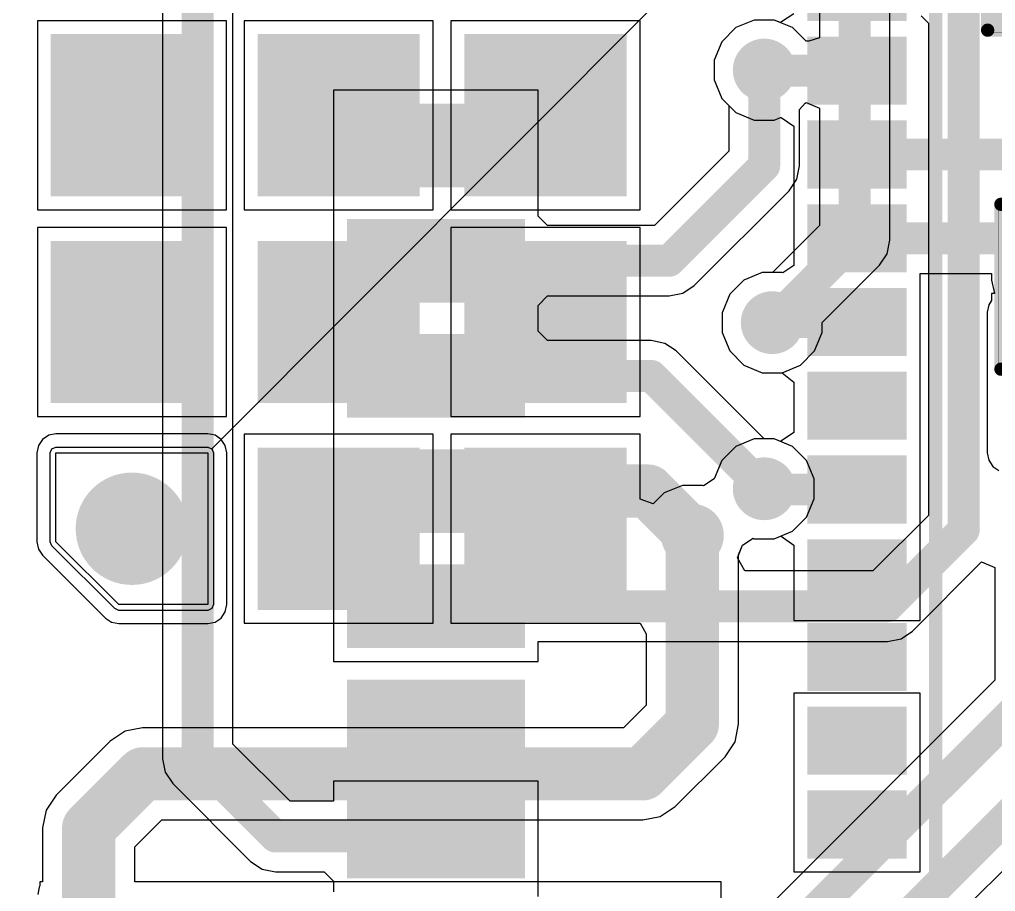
# Model space of a CAD drawing. Header units: millimetres. Extents: x 0 to 212, y 0 to 213.
# Drawn here: x 0.4469 to 0.8139, y 1.2818 to 1.6097 of the extents above; entities that cross this region are included whole.
import ezdxf

# ---------------------------------------------------------------- set-up
doc = ezdxf.new("R2010")
doc.units = ezdxf.units.MM
doc.header["$MEASUREMENT"] = 0
for name, color, linetype in [('BottomLayer', 5, 'Continuous'), ('BottomPaste', 16, 'Continuous'), ('BottomSolder', 6, 'Continuous'), ('TopLayer', 1, 'Continuous'), ('TopOverlay', 2, 'Continuous'), ('TopPaste', 8, 'Continuous'), ('TopSolder', 216, 'Continuous'), ('ViaHoleLayer', 16, 'Continuous')]:
    doc.layers.add(name, color=color, linetype=linetype)

# ---------------------------------------------------------------- blocks, each defined once
blk = doc.blocks.new('ESP32_C3_MINI_1U_H4__9')
at = {"layer": 'TopLayer'}
for points in [[(-0.02854, 0.10629), (0.02854, 0.10629), (0.02854, 0.04921), (-0.02854, 0.04921)], [(0.04921, 0.10629), (0.10629, 0.10629), (0.10629, 0.04921), (0.04921, 0.04921)], [(-0.1063, 0.02854), (-0.04922, 0.02854), (-0.04922, -0.02854), (-0.1063, -0.02854)], [(-0.02854, 0.02854), (0.02854, 0.02854), (0.02854, -0.02854), (-0.02854, -0.02854)], [(0.04921, 0.02854), (0.10629, 0.02854), (0.10629, -0.02854), (0.04921, -0.02854)], [(-0.1063, -0.04922), (-0.04922, -0.04922), (-0.04922, -0.1063), (-0.1063, -0.1063)], [(-0.02854, -0.04922), (0.02854, -0.04922), (0.02854, -0.1063), (-0.02854, -0.1063)], [(0.04921, -0.04922), (0.10629, -0.04922), (0.10629, -0.1063), (0.04921, -0.1063)], [(-0.19981, -0.21161), (-0.19981, -0.17815), (-0.17815, -0.17815), (-0.17815, -0.21161)], [(-0.16831, -0.21161), (-0.16831, -0.17815), (-0.14665, -0.17815), (-0.14665, -0.21161)], [(-0.13682, -0.21161), (-0.13682, -0.17815), (-0.11516, -0.17815), (-0.11516, -0.21161)], [(-0.10532, -0.21161), (-0.10532, -0.17815), (-0.08366, -0.17815), (-0.08366, -0.21161)], [(-0.07382, -0.21161), (-0.07382, -0.17815), (-0.05216, -0.17815), (-0.05216, -0.21161)], [(-0.04232, -0.21161), (-0.04232, -0.17815), (-0.02066, -0.17815), (-0.02066, -0.21161)], [(-0.01083, -0.21161), (-0.01083, -0.17815), (0.01083, -0.17815), (0.01083, -0.21161)], [(0.02067, -0.21161), (0.02067, -0.17815), (0.04233, -0.17815), (0.04233, -0.21161)], [(0.05216, -0.21161), (0.05216, -0.17815), (0.07382, -0.17815), (0.07382, -0.21161)], [(0.08366, -0.21161), (0.08366, -0.17815), (0.10532, -0.17815), (0.10532, -0.21161)]]:
    blk.add_hatch(color=1, dxfattribs=at).paths.add_polyline_path(points)
h = blk.add_hatch(color=1, dxfattribs=at)
edge = h.paths.add_edge_path()
edge.add_arc((-0.07776, 0.07776), 0.01713, 0, 360)
at = {"layer": 'TopPaste'}
for points in [[(-0.02854, 0.10629), (0.02854, 0.10629), (0.02854, 0.04921), (-0.02854, 0.04921)], [(0.04921, 0.10629), (0.10629, 0.10629), (0.10629, 0.04921), (0.04921, 0.04921)], [(-0.1063, 0.02854), (-0.04922, 0.02854), (-0.04922, -0.02854), (-0.1063, -0.02854)], [(-0.02854, 0.02854), (0.02854, 0.02854), (0.02854, -0.02854), (-0.02854, -0.02854)], [(0.04921, 0.02854), (0.10629, 0.02854), (0.10629, -0.02854), (0.04921, -0.02854)], [(-0.1063, -0.04922), (-0.04922, -0.04922), (-0.04922, -0.1063), (-0.1063, -0.1063)], [(-0.02854, -0.04922), (0.02854, -0.04922), (0.02854, -0.1063), (-0.02854, -0.1063)], [(0.04921, -0.04922), (0.10629, -0.04922), (0.10629, -0.1063), (0.04921, -0.1063)], [(-0.19981, -0.21161), (-0.19981, -0.17815), (-0.17815, -0.17815), (-0.17815, -0.21161)], [(-0.16831, -0.21161), (-0.16831, -0.17815), (-0.14665, -0.17815), (-0.14665, -0.21161)], [(-0.13682, -0.21161), (-0.13682, -0.17815), (-0.11516, -0.17815), (-0.11516, -0.21161)], [(-0.10532, -0.21161), (-0.10532, -0.17815), (-0.08366, -0.17815), (-0.08366, -0.21161)], [(-0.07382, -0.21161), (-0.07382, -0.17815), (-0.05216, -0.17815), (-0.05216, -0.21161)], [(-0.04232, -0.21161), (-0.04232, -0.17815), (-0.02066, -0.17815), (-0.02066, -0.21161)], [(-0.01083, -0.21161), (-0.01083, -0.17815), (0.01083, -0.17815), (0.01083, -0.21161)], [(0.02067, -0.21161), (0.02067, -0.17815), (0.04233, -0.17815), (0.04233, -0.21161)], [(0.05216, -0.21161), (0.05216, -0.17815), (0.07382, -0.17815), (0.07382, -0.21161)], [(0.08366, -0.21161), (0.08366, -0.17815), (0.10532, -0.17815), (0.10532, -0.21161)]]:
    blk.add_hatch(color=8, dxfattribs=at).paths.add_polyline_path(points)
h = blk.add_hatch(color=8, dxfattribs=at)
edge = h.paths.add_edge_path()
edge.add_arc((-0.07776, 0.07776), 0.01713, 0, 360)
at = {"layer": 'TopSolder'}
for points in [[(-0.03051, 0.10826), (0.03051, 0.10826), (0.03051, 0.04724), (-0.03051, 0.04724)], [(0.04724, 0.10826), (0.10826, 0.10826), (0.10826, 0.04724), (0.04724, 0.04724)], [(-0.10827, 0.03051), (-0.04725, 0.03051), (-0.04725, -0.03051), (-0.10827, -0.03051)], [(-0.03051, 0.03051), (0.03051, 0.03051), (0.03051, -0.03051), (-0.03051, -0.03051)], [(0.04724, 0.03051), (0.10826, 0.03051), (0.10826, -0.03051), (0.04724, -0.03051)], [(-0.10827, -0.04725), (-0.04725, -0.04725), (-0.04725, -0.10827), (-0.10827, -0.10827)], [(-0.03051, -0.04725), (0.03051, -0.04725), (0.03051, -0.10827), (-0.03051, -0.10827)], [(0.04724, -0.04725), (0.10826, -0.04725), (0.10826, -0.10827), (0.04724, -0.10827)], [(-0.20178, -0.21358), (-0.20178, -0.17618), (-0.17618, -0.17618), (-0.17618, -0.21358)], [(-0.17028, -0.21358), (-0.17028, -0.17618), (-0.14468, -0.17618), (-0.14468, -0.21358)], [(-0.13879, -0.21358), (-0.13879, -0.17618), (-0.11319, -0.17618), (-0.11319, -0.21358)], [(-0.10729, -0.21358), (-0.10729, -0.17618), (-0.08169, -0.17618), (-0.08169, -0.21358)], [(-0.07579, -0.21358), (-0.07579, -0.17618), (-0.05019, -0.17618), (-0.05019, -0.21358)], [(-0.04429, -0.21358), (-0.04429, -0.17618), (-0.01869, -0.17618), (-0.01869, -0.21358)], [(-0.0128, -0.21358), (-0.0128, -0.17618), (0.0128, -0.17618), (0.0128, -0.21358)], [(0.0187, -0.21358), (0.0187, -0.17618), (0.0443, -0.17618), (0.0443, -0.21358)], [(0.05019, -0.21358), (0.05019, -0.17618), (0.07579, -0.17618), (0.07579, -0.21358)], [(0.08169, -0.21358), (0.08169, -0.17618), (0.10729, -0.17618), (0.10729, -0.21358)], [(0.11318, -0.21358), (0.11318, -0.17618), (0.13878, -0.17618), (0.13878, -0.21358)]]:
    blk.add_hatch(color=216, dxfattribs=at).paths.add_polyline_path(points)
h = blk.add_hatch(color=216, dxfattribs=at)
edge = h.paths.add_edge_path()
edge.add_arc((-0.07776, 0.07776), 0.02113, 0, 360)
at = {"layer": 'TopLayer'}
for p, q in [((-0.1063, 0.08267), (-0.08268, 0.1063)), ((-0.08268, 0.1063), (-0.04922, 0.1063)), ((-0.04922, 0.1063), (-0.04922, 0.04921)), ((-0.1063, 0.08267), (-0.1063, 0.08267)), ((-0.1063, 0.04921), (-0.1063, 0.08267)), ((-0.04922, 0.04921), (-0.1063, 0.04921))]:
    blk.add_line(p, q, dxfattribs=at)
at = {"layer": 'TopOverlay', "const_width": 0.005}
blk.add_lwpolyline([(-0.26378, -0.22441), (0.26377, -0.22441)], dxfattribs=at)
at = {"layer": 'TopSolder'}
for p, q in [((-0.10781, 0.08418), (-0.08419, 0.1078)), ((-0.08419, 0.1078), (-0.08268, 0.10843)), ((-0.08268, 0.10843), (-0.08268, 0.10843)), ((-0.08268, 0.10843), (-0.04922, 0.10843)), ((-0.04922, 0.10843), (-0.04771, 0.1078)), ((-0.04771, 0.1078), (-0.04709, 0.1063)), ((-0.04709, 0.1063), (-0.04709, 0.04921)), ((-0.10844, 0.08267), (-0.10781, 0.08418)), ((-0.10844, 0.04921), (-0.10844, 0.08267)), ((-0.10781, 0.0477), (-0.10844, 0.04921)), ((-0.1063, 0.04708), (-0.10781, 0.0477)), ((-0.04771, 0.0477), (-0.04922, 0.04708)), ((-0.04709, 0.04921), (-0.04771, 0.0477)), ((-0.04771, 0.0477), (211.74611, -211.08336)), ((-0.04922, 0.04708), (-0.1063, 0.04708))]:
    blk.add_line(p, q, dxfattribs=at)
blk = doc.blocks.new('R___0402_13')
at = {"layer": 'TopLayer'}
for points in [[(-0.0275, -0.0125), (-0.0275, 0.0125), (-0.0095, 0.0125), (-0.0095, -0.0125)], [(0.0095, -0.0125), (0.0095, 0.0125), (0.0275, 0.0125), (0.0275, -0.0125)]]:
    blk.add_hatch(color=1, dxfattribs=at).paths.add_polyline_path(points)
at = {"layer": 'TopPaste'}
for points in [[(-0.0275, -0.0125), (-0.0275, 0.0125), (-0.0095, 0.0125), (-0.0095, -0.0125)], [(0.0095, -0.0125), (0.0095, 0.0125), (0.0275, 0.0125), (0.0275, -0.0125)]]:
    blk.add_hatch(color=8, dxfattribs=at).paths.add_polyline_path(points)
at = {"layer": 'TopSolder'}
for points in [[(-0.02967, -0.01467), (-0.02967, 0.01467), (-0.00733, 0.01467), (-0.00733, -0.01467)], [(0.00733, -0.01467), (0.00733, 0.01467), (0.02967, 0.01467), (0.02967, -0.01467)]]:
    blk.add_hatch(color=216, dxfattribs=at).paths.add_polyline_path(points)
at = {"layer": 'TopOverlay'}
for points, const_width in [([(0.031, 0.016), (-0.031, 0.016)], 0.005), ([(-0.031, -0.016), (-0.031, 0.016)], 0.005), ([(0.031, -0.016), (0.031, 0.016)], 0.005), ([(0.031, -0.016), (-0.031, -0.016)], 0.005), ([(0.032, -0.017), (-0.032, -0.017)], 0.000127)]:
    blk.add_lwpolyline(points, dxfattribs=dict(at, const_width=const_width))
for points, const_width in [([(-0.03225, 0.016, 1), (-0.02975, 0.016, 1)], 0.0025), ([(-0.03225, 0.016, 1), (-0.02975, 0.016, 1)], 0.0025), ([(0.02975, 0.016, 1), (0.03225, 0.016, 1)], 0.0025), ([(0.02975, 0.016, 1), (0.03225, 0.016, 1)], 0.0025), ([(-0.03225, -0.016, 1), (-0.02975, -0.016, 1)], 0.0025), ([(-0.03225, -0.016, 1), (-0.02975, -0.016, 1)], 0.0025), ([(0.02975, -0.016, 1), (0.03225, -0.016, 1)], 0.0025), ([(0.02975, -0.016, 1), (0.03225, -0.016, 1)], 0.0025), ([(-0.03203, -0.017, 1), (-0.03197, -0.017, 1)], 0.0000635), ([(0.03197, -0.017, 1), (0.03203, -0.017, 1)], 0.0000635)]:
    blk.add_lwpolyline(points, format="xyb", close=True, dxfattribs=dict(at, const_width=const_width))
blk = doc.blocks.new('R___0402_14')
at = {"layer": 'TopLayer'}
for points in [[(-0.0275, -0.0125), (-0.0275, 0.0125), (-0.0095, 0.0125), (-0.0095, -0.0125)], [(0.0095, -0.0125), (0.0095, 0.0125), (0.0275, 0.0125), (0.0275, -0.0125)]]:
    blk.add_hatch(color=1, dxfattribs=at).paths.add_polyline_path(points)
at = {"layer": 'TopPaste'}
for points in [[(-0.0275, -0.0125), (-0.0275, 0.0125), (-0.0095, 0.0125), (-0.0095, -0.0125)], [(0.0095, -0.0125), (0.0095, 0.0125), (0.0275, 0.0125), (0.0275, -0.0125)]]:
    blk.add_hatch(color=8, dxfattribs=at).paths.add_polyline_path(points)
at = {"layer": 'TopSolder'}
for points in [[(-0.02967, -0.01467), (-0.02967, 0.01467), (-0.00733, 0.01467), (-0.00733, -0.01467)], [(0.00733, -0.01467), (0.00733, 0.01467), (0.02967, 0.01467), (0.02967, -0.01467)]]:
    blk.add_hatch(color=216, dxfattribs=at).paths.add_polyline_path(points)
at = {"layer": 'TopOverlay'}
for points, const_width in [([(-0.031, 0.016), (0.031, 0.016)], 0.005), ([(-0.031, -0.016), (-0.031, 0.016)], 0.005), ([(0.031, -0.016), (0.031, 0.016)], 0.005), ([(-0.031, -0.016), (0.031, -0.016)], 0.005), ([(-0.032, -0.017), (0.032, -0.017)], 0.000127)]:
    blk.add_lwpolyline(points, dxfattribs=dict(at, const_width=const_width))
for points, const_width in [([(-0.03225, 0.016, 1), (-0.02975, 0.016, 1)], 0.0025), ([(-0.03225, 0.016, 1), (-0.02975, 0.016, 1)], 0.0025), ([(0.02975, 0.016, 1), (0.03225, 0.016, 1)], 0.0025), ([(0.02975, 0.016, 1), (0.03225, 0.016, 1)], 0.0025), ([(-0.03225, -0.016, 1), (-0.02975, -0.016, 1)], 0.0025), ([(-0.03225, -0.016, 1), (-0.02975, -0.016, 1)], 0.0025), ([(0.02975, -0.016, 1), (0.03225, -0.016, 1)], 0.0025), ([(0.02975, -0.016, 1), (0.03225, -0.016, 1)], 0.0025), ([(-0.03203, -0.017, 1), (-0.03197, -0.017, 1)], 0.0000635), ([(0.03197, -0.017, 1), (0.03203, -0.017, 1)], 0.0000635)]:
    blk.add_lwpolyline(points, format="xyb", close=True, dxfattribs=dict(at, const_width=const_width))
blk = doc.blocks.new('HX_TF_CARD_H1_8_B_24')
at = {"layer": 'BottomLayer'}
for points in [[(-0.18504, -0.18504), (-0.15748, -0.18504), (-0.15748, -0.24803), (-0.18504, -0.24803)], [(-0.14173, -0.18504), (-0.11417, -0.18504), (-0.11417, -0.24803), (-0.14173, -0.24803)], [(-0.09842, -0.18504), (-0.07086, -0.18504), (-0.07086, -0.24803), (-0.09842, -0.24803)], [(-0.05512, -0.18504), (-0.02756, -0.18504), (-0.02756, -0.24803), (-0.05512, -0.24803)], [(-0.01181, -0.18504), (0.01575, -0.18504), (0.01575, -0.24803), (-0.01181, -0.24803)], [(0.0315, -0.18504), (0.05906, -0.18504), (0.05906, -0.24803), (0.0315, -0.24803)], [(0.0748, -0.18504), (0.10236, -0.18504), (0.10236, -0.24803), (0.0748, -0.24803)]]:
    blk.add_hatch(color=5, dxfattribs=at).paths.add_polyline_path(points)
at = {"layer": 'BottomPaste'}
for points in [[(-0.18504, -0.18504), (-0.15748, -0.18504), (-0.15748, -0.24803), (-0.18504, -0.24803)], [(-0.14173, -0.18504), (-0.11417, -0.18504), (-0.11417, -0.24803), (-0.14173, -0.24803)], [(-0.09842, -0.18504), (-0.07086, -0.18504), (-0.07086, -0.24803), (-0.09842, -0.24803)], [(-0.05512, -0.18504), (-0.02756, -0.18504), (-0.02756, -0.24803), (-0.05512, -0.24803)], [(-0.01181, -0.18504), (0.01575, -0.18504), (0.01575, -0.24803), (-0.01181, -0.24803)], [(0.0315, -0.18504), (0.05906, -0.18504), (0.05906, -0.24803), (0.0315, -0.24803)], [(0.0748, -0.18504), (0.10236, -0.18504), (0.10236, -0.24803), (0.0748, -0.24803)]]:
    blk.add_hatch(color=16, dxfattribs=at).paths.add_polyline_path(points)
at = {"layer": 'BottomSolder'}
for points in [[(-0.18701, -0.18307), (-0.15551, -0.18307), (-0.15551, -0.25), (-0.18701, -0.25)], [(-0.1437, -0.18307), (-0.1122, -0.18307), (-0.1122, -0.25), (-0.1437, -0.25)], [(-0.10039, -0.18307), (-0.0689, -0.18307), (-0.0689, -0.25), (-0.10039, -0.25)], [(-0.05708, -0.18307), (-0.02559, -0.18307), (-0.02559, -0.25), (-0.05708, -0.25)], [(-0.01378, -0.18307), (0.01772, -0.18307), (0.01772, -0.25), (-0.01378, -0.25)], [(0.02953, -0.18307), (0.06103, -0.18307), (0.06103, -0.25), (0.02953, -0.25)], [(0.07284, -0.18307), (0.10433, -0.18307), (0.10433, -0.25), (0.07284, -0.25)]]:
    blk.add_hatch(color=6, dxfattribs=at).paths.add_polyline_path(points)

msp = doc.modelspace()

# ---------------------------------------------------------------- hatches: boundary and pattern name
at = {"layer": 'BottomLayer'}
h = msp.add_hatch(color=5, dxfattribs=at)
edge = h.paths.add_edge_path()
edge.add_arc((0.72692, 1.5907), 0.01181, 0, 360)
h = msp.add_hatch(color=5, dxfattribs=at)
edge = h.paths.add_edge_path()
edge.add_arc((0.55092, 1.5117), 0.01181, 0, 360)
h = msp.add_hatch(color=5, dxfattribs=at)
edge = h.paths.add_edge_path()
edge.add_arc((0.72992, 1.4957), 0.01181, 0, 360)
h = msp.add_hatch(color=5, dxfattribs=at)
edge = h.paths.add_edge_path()
edge.add_arc((0.55192, 1.4797), 0.01181, 0, 360)
h = msp.add_hatch(color=5, dxfattribs=at)
edge = h.paths.add_edge_path()
edge.add_arc((0.72692, 1.43322), 0.01181, 0, 360)
h = msp.add_hatch(color=5, dxfattribs=at)
edge = h.paths.add_edge_path()
edge.add_arc((0.69992, 1.4157), 0.01181, 0, 360)
at = {"layer": 'TopLayer'}
h = msp.add_hatch(color=1, dxfattribs=at)
edge = h.paths.add_edge_path()
edge.add_arc((0.72692, 1.5907), 0.01181, 0, 360)
h = msp.add_hatch(color=1, dxfattribs=at)
edge = h.paths.add_edge_path()
edge.add_arc((0.55092, 1.5117), 0.01181, 0, 360)
h = msp.add_hatch(color=1, dxfattribs=at)
edge = h.paths.add_edge_path()
edge.add_arc((0.72992, 1.4957), 0.01181, 0, 360)
h = msp.add_hatch(color=1, dxfattribs=at)
edge = h.paths.add_edge_path()
edge.add_arc((0.55192, 1.4797), 0.01181, 0, 360)
h = msp.add_hatch(color=1, dxfattribs=at)
edge = h.paths.add_edge_path()
edge.add_arc((0.72692, 1.43322), 0.01181, 0, 360)
h = msp.add_hatch(color=1, dxfattribs=at)
edge = h.paths.add_edge_path()
edge.add_arc((0.69992, 1.4157), 0.01181, 0, 360)
at = {"layer": 'ViaHoleLayer'}
h = msp.add_hatch(color=16, dxfattribs=at)
edge = h.paths.add_edge_path()
edge.add_arc((0.72692, 1.5907), 0.00591, 0, 360)
h = msp.add_hatch(color=16, dxfattribs=at)
edge = h.paths.add_edge_path()
edge.add_arc((0.55092, 1.5117), 0.00591, 0, 360)
h = msp.add_hatch(color=16, dxfattribs=at)
edge = h.paths.add_edge_path()
edge.add_arc((0.72992, 1.4957), 0.00591, 0, 360)
h = msp.add_hatch(color=16, dxfattribs=at)
edge = h.paths.add_edge_path()
edge.add_arc((0.55192, 1.4797), 0.00591, 0, 360)
h = msp.add_hatch(color=16, dxfattribs=at)
edge = h.paths.add_edge_path()
edge.add_arc((0.72692, 1.43322), 0.00591, 0, 360)
h = msp.add_hatch(color=16, dxfattribs=at)
edge = h.paths.add_edge_path()
edge.add_arc((0.69992, 1.4157), 0.00591, 0, 360)

# ---------------------------------------------------------------- linework, layer by layer
at = {"layer": 'BottomLayer'}
for p, q in [((0.74766, 1.69192), (0.74766, 1.60284)), ((0.77417, 1.5267), (0.77417, 1.68643)), ((0.50066, 1.6227), (0.50066, 1.3317)), ((0.52717, 1.33719), (0.52717, 1.61721)), ((0.78597, 1.61105), (0.78866, 1.60836)), ((0.72318, 1.60951), (0.71626, 1.60665)), ((0.73066, 1.60951), (0.72318, 1.60951)), ((0.73757, 1.60665), (0.73066, 1.60951)), ((0.78866, 1.60836), (0.78866, 1.42319)), ((0.71626, 1.60665), (0.71097, 1.60136)), ((0.74266, 1.60156), (0.73757, 1.60665)), ((0.71097, 1.60136), (0.70811, 1.59445)), ((0.74371, 1.60162), (0.74266, 1.60156)), ((0.74766, 1.60284), (0.74371, 1.60162)), ((0.70811, 1.59445), (0.70811, 1.58696)), ((0.70811, 1.58696), (0.71097, 1.58005)), ((0.64195, 1.58307), (0.56496, 1.58307)), ((0.56496, 1.58307), (0.56496, 1.54476)), ((0.64195, 1.54476), (0.64195, 1.58307)), ((0.71097, 1.58005), (0.71366, 1.57736)), ((0.74017, 1.57592), (0.7423, 1.57824)), ((0.7423, 1.57824), (0.74266, 1.5785)), ((0.74266, 1.5785), (0.74766, 1.5764)), ((0.71366, 1.57736), (0.71366, 1.56019)), ((0.74017, 1.5547), (0.74017, 1.57592)), ((0.74766, 1.5764), (0.74766, 1.53219)), ((0.71366, 1.56019), (0.68571, 1.53224)), ((0.73917, 1.54963), (0.74017, 1.5547)), ((0.74017, 1.5547), (0.74017, 1.5547)), ((0.73629, 1.54533), (0.73917, 1.54963)), ((0.70057, 1.50961), (0.73629, 1.54533)), ((0.56496, 1.54476), (0.56496, 1.54151)), ((0.56496, 1.54151), (0.56496, 1.53651)), ((0.64195, 1.53976), (0.64195, 1.54476)), ((0.64195, 1.53577), (0.64195, 1.53976)), ((0.56496, 1.53651), (0.56496, 1.50145)), ((0.64549, 1.53224), (0.64195, 1.53577)), ((0.68571, 1.53224), (0.64549, 1.53224)), ((0.74766, 1.53219), (0.72999, 1.51451)), ((0.77317, 1.52163), (0.77417, 1.5267)), ((0.77029, 1.51733), (0.77317, 1.52163)), ((0.74873, 1.49577), (0.77029, 1.51733)), ((0.72618, 1.51451), (0.71926, 1.51165)), ((0.72999, 1.51451), (0.72618, 1.51451)), ((0.69627, 1.50673), (0.70057, 1.50961)), ((0.71926, 1.51165), (0.71397, 1.50636)), ((0.64195, 1.50219), (0.64549, 1.50573)), ((0.64549, 1.50573), (0.6912, 1.50573)), ((0.6912, 1.50573), (0.69627, 1.50673)), ((0.71397, 1.50636), (0.71111, 1.49945)), ((0.56496, 1.50145), (0.56496, 1.4982)), ((0.64195, 1.49645), (0.64195, 1.50219)), ((0.56496, 1.4982), (0.56496, 1.4932)), ((0.71111, 1.49945), (0.71111, 1.49196)), ((0.64195, 1.49246), (0.64195, 1.49645)), ((0.74873, 1.49196), (0.74873, 1.49577)), ((0.56496, 1.4932), (0.56496, 1.45489)), ((0.64549, 1.48893), (0.64195, 1.49246)), ((0.71111, 1.49196), (0.71397, 1.48505)), ((0.74587, 1.48505), (0.74873, 1.49196)), ((0.68447, 1.48893), (0.64549, 1.48893)), ((0.68954, 1.48792), (0.68447, 1.48893)), ((0.69384, 1.48505), (0.68954, 1.48792)), ((0.72685, 1.45203), (0.69384, 1.48505)), ((0.71397, 1.48505), (0.71926, 1.47976)), ((0.74057, 1.47976), (0.74587, 1.48505)), ((0.71926, 1.47976), (0.72618, 1.47689)), ((0.73366, 1.47689), (0.74057, 1.47976)), ((0.72618, 1.47689), (0.73366, 1.47689)), ((0.56496, 1.45489), (0.56496, 1.45489)), ((0.56496, 1.45489), (0.56496, 1.45315)), ((0.56496, 1.45315), (0.56496, 1.45315)), ((0.56496, 1.45315), (0.56496, 1.41159)), ((0.73066, 1.45203), (0.72685, 1.45203)), ((0.73757, 1.44917), (0.73066, 1.45203)), ((0.74287, 1.44388), (0.73757, 1.44917)), ((0.74573, 1.43697), (0.74287, 1.44388)), ((0.74573, 1.42948), (0.74573, 1.43697)), ((0.74287, 1.42257), (0.74573, 1.42948)), ((0.73757, 1.41728), (0.74287, 1.42257)), ((0.78866, 1.42319), (0.76779, 1.40231)), ((0.73066, 1.41441), (0.73757, 1.41728)), ((0.71873, 1.41196), (0.7227, 1.41461)), ((0.7227, 1.41461), (0.72318, 1.41441)), ((0.72318, 1.41441), (0.73066, 1.41441)), ((0.56496, 1.41159), (0.56496, 1.41159)), ((0.56496, 1.41159), (0.56496, 1.40984)), ((0.56496, 1.40984), (0.56496, 1.40984)), ((0.56496, 1.40984), (0.56496, 1.36828)), ((0.71681, 1.40731), (0.71873, 1.41196)), ((0.71967, 1.40231), (0.71681, 1.40731)), ((0.78265, 1.37969), (0.80866, 1.4057)), ((0.80866, 1.4057), (0.81366, 1.40363)), ((0.76779, 1.40231), (0.71967, 1.40231)), ((0.81366, 1.40363), (0.81366, 1.36119)), ((0.77328, 1.3758), (0.77835, 1.37681)), ((0.77835, 1.37681), (0.78265, 1.37969)), ((0.64195, 1.36828), (0.64195, 1.3758)), ((0.64195, 1.3758), (0.77328, 1.3758)), ((0.56496, 1.36828), (0.64195, 1.36828)), ((0.81366, 1.36119), (0.64655, 1.19407)), ((0.49236, 0.9654), (0.87229, 1.34533)), ((0.54867, 1.3157), (0.52717, 1.33719)), ((0.50066, 1.3317), (0.50167, 1.32663)), ((0.50167, 1.32663), (0.50455, 1.32233)), ((0.50455, 1.32233), (0.5338, 1.29307)), ((0.64195, 1.32322), (0.56496, 1.32322)), ((0.56496, 1.32322), (0.56496, 1.3157)), ((0.64195, 1.28492), (0.64195, 1.32322)), ((0.56496, 1.3157), (0.54867, 1.3157)), ((0.5338, 1.29307), (0.53811, 1.2902)), ((0.53811, 1.2902), (0.54318, 1.28919)), ((0.54318, 1.28919), (0.56142, 1.28919)), ((0.56142, 1.28919), (0.56496, 1.28566)), ((0.56496, 1.28566), (0.56496, 1.28167)), ((0.64195, 1.27992), (0.64195, 1.28492))]:
    msp.add_line(p, q, dxfattribs=at)
for points, const_width in [([(0.76092, 1.5267), (0.76092, 1.69192)], 0.012), ([(0.51392, 1.3317), (0.51392, 1.6227)], 0.012), ([(0.80192, 1.4177), (0.80192, 1.6217)], 0.012), ([(0.72692, 1.5547), (0.72692, 1.5907)], 0.012), ([(0.6912, 1.51898), (0.72692, 1.5547)], 0.012), ([(0.72992, 1.4957), (0.76092, 1.5267)], 0.012), ([(0.60345, 1.51898), (0.6912, 1.51898)], 0.012), ([(0.60345, 1.47567), (0.68447, 1.47567)], 0.012), ([(0.68447, 1.47567), (0.72692, 1.43322)], 0.012), ([(0.60345, 1.43237), (0.68326, 1.43237)], 0.02), ([(0.68326, 1.43237), (0.69992, 1.4157)], 0.02), ([(0.77328, 1.38906), (0.80192, 1.4177)], 0.012), ([(0.60345, 1.38906), (0.77328, 1.38906)], 0.012), ([(0.51592, 1.0447), (0.82692, 1.3557)], 0.012), ([(0.45292, 0.9447), (0.86292, 1.3547)], 0.012), ([(0.51392, 1.3317), (0.54318, 1.30245)], 0.012), ([(0.54318, 1.30245), (0.60345, 1.30245)], 0.012)]:
    msp.add_lwpolyline(points, dxfattribs=dict(at, const_width=const_width))
for points, const_width in [([(0.72392, 1.5907, 1), (0.72992, 1.5907, 1)], 0.006), ([(0.72392, 1.5547, 1), (0.72992, 1.5547, 1)], 0.006), ([(0.72392, 1.5547, 1), (0.72992, 1.5547, 1)], 0.006), ([(0.75792, 1.5267, 1), (0.76392, 1.5267, 1)], 0.006), ([(0.75792, 1.5267, 1), (0.76392, 1.5267, 1)], 0.006), ([(0.60045, 1.51898, 1), (0.60645, 1.51898, 1)], 0.006), ([(0.6882, 1.51898, 1), (0.6942, 1.51898, 1)], 0.006), ([(0.6882, 1.51898, 1), (0.6942, 1.51898, 1)], 0.006), ([(0.72692, 1.4957, 1), (0.73292, 1.4957, 1)], 0.006), ([(0.60045, 1.47567, 1), (0.60645, 1.47567, 1)], 0.006), ([(0.68147, 1.47567, 1), (0.68747, 1.47567, 1)], 0.006), ([(0.68147, 1.47567, 1), (0.68747, 1.47567, 1)], 0.006), ([(0.59845, 1.43237, 1), (0.60845, 1.43237, 1)], 0.01), ([(0.67826, 1.43237, 1), (0.68826, 1.43237, 1)], 0.01), ([(0.67826, 1.43237, 1), (0.68826, 1.43237, 1)], 0.01), ([(0.72392, 1.43322, 1), (0.72992, 1.43322, 1)], 0.006), ([(0.69492, 1.4157, 1), (0.70492, 1.4157, 1)], 0.01), ([(0.79892, 1.4177, 1), (0.80492, 1.4177, 1)], 0.006), ([(0.79892, 1.4177, 1), (0.80492, 1.4177, 1)], 0.006), ([(0.60045, 1.38906, 1), (0.60645, 1.38906, 1)], 0.006), ([(0.77028, 1.38906, 1), (0.77628, 1.38906, 1)], 0.006), ([(0.77028, 1.38906, 1), (0.77628, 1.38906, 1)], 0.006), ([(0.51092, 1.3317, 1), (0.51692, 1.3317, 1)], 0.006), ([(0.51092, 1.3317, 1), (0.51692, 1.3317, 1)], 0.006), ([(0.54018, 1.30245, 1), (0.54618, 1.30245, 1)], 0.006), ([(0.54018, 1.30245, 1), (0.54618, 1.30245, 1)], 0.006), ([(0.60045, 1.30245, 1), (0.60645, 1.30245, 1)], 0.006)]:
    msp.add_lwpolyline(points, format="xyb", close=True, dxfattribs=dict(at, const_width=const_width))
at = {"layer": 'TopLayer'}
for p, q in [((0.73807, 1.61186), (0.73307, 1.60852)), ((0.52471, 1.60925), (0.45363, 1.60925)), ((0.45363, 1.60925), (0.45363, 1.53816)), ((0.52471, 1.53816), (0.52471, 1.60925)), ((0.60246, 1.60925), (0.53138, 1.60925)), ((0.53138, 1.60925), (0.53138, 1.53816)), ((0.60246, 1.53816), (0.60246, 1.60925)), ((0.68022, 1.60925), (0.60914, 1.60925)), ((0.60914, 1.60925), (0.60914, 1.53816)), ((0.68022, 1.53816), (0.68022, 1.60925)), ((0.72318, 1.60951), (0.71626, 1.60665)), ((0.73066, 1.60951), (0.72318, 1.60951)), ((0.73307, 1.60852), (0.73066, 1.60951)), ((0.71626, 1.60665), (0.71097, 1.60136)), ((0.71097, 1.60136), (0.70811, 1.59445)), ((0.70811, 1.59445), (0.70811, 1.58696)), ((0.70811, 1.58696), (0.71097, 1.58005)), ((0.71097, 1.58005), (0.71626, 1.57476)), ((0.71626, 1.57476), (0.72318, 1.57189)), ((0.72318, 1.57189), (0.73066, 1.57189)), ((0.73066, 1.57189), (0.73307, 1.57289)), ((0.73307, 1.57289), (0.7333, 1.57288)), ((0.7333, 1.57288), (0.73807, 1.56955)), ((0.73807, 1.56955), (0.73807, 1.54112)), ((0.45363, 1.53816), (0.52471, 1.53816)), ((0.53138, 1.53816), (0.60246, 1.53816)), ((0.60914, 1.53816), (0.68022, 1.53816)), ((0.73807, 1.54112), (0.73807, 1.51719)), ((0.52471, 1.5315), (0.45363, 1.5315)), ((0.45363, 1.5315), (0.45363, 1.46041)), ((0.52471, 1.46041), (0.52471, 1.5315)), ((0.68022, 1.5315), (0.60914, 1.5315)), ((0.60914, 1.5315), (0.60914, 1.46041)), ((0.68022, 1.46041), (0.68022, 1.5315)), ((0.73807, 1.51719), (0.73391, 1.51441)), ((0.72618, 1.51451), (0.71926, 1.51165)), ((0.73366, 1.51451), (0.72618, 1.51451)), ((0.73391, 1.51441), (0.73366, 1.51451)), ((0.78553, 1.47813), (0.78553, 1.5142)), ((0.78553, 1.5142), (0.81242, 1.5142)), ((0.81242, 1.5142), (0.81242, 1.5117)), ((0.71926, 1.51165), (0.71397, 1.50636)), ((0.81242, 1.5117), (0.81242, 1.5117)), ((0.81242, 1.5117), (0.81351, 1.5067)), ((0.71397, 1.50636), (0.71111, 1.49945)), ((0.81351, 1.5067), (0.81242, 1.5067)), ((0.81242, 1.5067), (0.81242, 1.50407)), ((0.81133, 1.50243), (0.81078, 1.4997)), ((0.81242, 1.50407), (0.81133, 1.50243)), ((0.71111, 1.49945), (0.71111, 1.49196)), ((0.81078, 1.4997), (0.81078, 1.4467)), ((0.71111, 1.49196), (0.71397, 1.48505)), ((0.71397, 1.48505), (0.71926, 1.47976)), ((0.71926, 1.47976), (0.72618, 1.47689)), ((0.72618, 1.47689), (0.73366, 1.47689)), ((0.73366, 1.47689), (0.73807, 1.47331)), ((0.78553, 1.44664), (0.78553, 1.47813)), ((0.73807, 1.47331), (0.73807, 1.45438)), ((0.45363, 1.46041), (0.52471, 1.46041)), ((0.60914, 1.46041), (0.68022, 1.46041)), ((0.45789, 1.45333), (0.45558, 1.45178)), ((0.46062, 1.45387), (0.45789, 1.45333)), ((0.51771, 1.45387), (0.46062, 1.45387)), ((0.52044, 1.45333), (0.51771, 1.45387)), ((0.52276, 1.45178), (0.52044, 1.45333)), ((0.60246, 1.45374), (0.53138, 1.45374)), ((0.53138, 1.45374), (0.53138, 1.38265)), ((0.60246, 1.38265), (0.60246, 1.45374)), ((0.68022, 1.45374), (0.60914, 1.45374)), ((0.60914, 1.45374), (0.60914, 1.38265)), ((0.68022, 1.42938), (0.68022, 1.45374)), ((0.73807, 1.45438), (0.73307, 1.45104)), ((0.45403, 1.44947), (0.45349, 1.44674)), ((0.45558, 1.45178), (0.45403, 1.44947)), ((0.5243, 1.44947), (0.52276, 1.45178)), ((0.52485, 1.44674), (0.5243, 1.44947)), ((0.72318, 1.45203), (0.71626, 1.44917)), ((0.73066, 1.45203), (0.72318, 1.45203)), ((0.73307, 1.45104), (0.73066, 1.45203)), ((0.45349, 1.44674), (0.45349, 1.41327)), ((0.52485, 1.38965), (0.52485, 1.44674)), ((0.71626, 1.44917), (0.71097, 1.44388)), ((0.78553, 1.41514), (0.78553, 1.44664)), ((0.81078, 1.4467), (0.81133, 1.44397)), ((0.71097, 1.44388), (0.70811, 1.43697)), ((0.81133, 1.44397), (0.81287, 1.44166)), ((0.81287, 1.44166), (0.81519, 1.44011)), ((0.70811, 1.43697), (0.70414, 1.43432)), ((0.68926, 1.43165), (0.68522, 1.42761)), ((0.69618, 1.43451), (0.68926, 1.43165)), ((0.70366, 1.43451), (0.69618, 1.43451)), ((0.70414, 1.43432), (0.70366, 1.43451)), ((0.68522, 1.42761), (0.68022, 1.42938)), ((0.45349, 1.41327), (0.45403, 1.41054)), ((0.71873, 1.41196), (0.7227, 1.41461)), ((0.7227, 1.41461), (0.72318, 1.41441)), ((0.72318, 1.41441), (0.73066, 1.41441)), ((0.73066, 1.41441), (0.73307, 1.41541)), ((0.73307, 1.41541), (0.7333, 1.4154)), ((0.7333, 1.4154), (0.73807, 1.41207)), ((0.78553, 1.38364), (0.78553, 1.41514)), ((0.45403, 1.41054), (0.45558, 1.40822)), ((0.71725, 1.40839), (0.71873, 1.41196)), ((0.73807, 1.41207), (0.73807, 1.38364)), ((0.45558, 1.40822), (0.4792, 1.3846)), ((0.71725, 1.3447), (0.71725, 1.40839)), ((0.5243, 1.38692), (0.52485, 1.38965)), ((0.4792, 1.3846), (0.48151, 1.38306)), ((0.52044, 1.38306), (0.52276, 1.3846)), ((0.52276, 1.3846), (0.5243, 1.38692)), ((0.73807, 1.38364), (0.78553, 1.38364)), ((0.48151, 1.38306), (0.48424, 1.38251)), ((0.48424, 1.38251), (0.51771, 1.38251)), ((0.51771, 1.38251), (0.52044, 1.38306)), ((0.53138, 1.38265), (0.60246, 1.38265)), ((0.60914, 1.38265), (0.67759, 1.38265)), ((0.67759, 1.38265), (0.68022, 1.38265)), ((0.68022, 1.38265), (0.68259, 1.37863)), ((0.68259, 1.37863), (0.68259, 1.35188)), ((0.78553, 1.3563), (0.73807, 1.3563)), ((0.73807, 1.3563), (0.73807, 1.32065)), ((0.78553, 1.32065), (0.78553, 1.3563)), ((0.68259, 1.35188), (0.67404, 1.34333)), ((0.49322, 1.34333), (0.48658, 1.34201)), ((0.67404, 1.34333), (0.49322, 1.34333)), ((0.71593, 1.33807), (0.71725, 1.3447)), ((0.48658, 1.34201), (0.48096, 1.33826)), ((0.48096, 1.33826), (0.46066, 1.31796)), ((0.71218, 1.33245), (0.71593, 1.33807)), ((0.69347, 1.31374), (0.71218, 1.33245)), ((0.46066, 1.31796), (0.45691, 1.31234)), ((0.73807, 1.32065), (0.73807, 1.28915)), ((0.78553, 1.28915), (0.78553, 1.32065)), ((0.68785, 1.30999), (0.69347, 1.31374)), ((0.45691, 1.31234), (0.45559, 1.3057)), ((0.49025, 1.29852), (0.5004, 1.30867)), ((0.5004, 1.30867), (0.68122, 1.30867)), ((0.68122, 1.30867), (0.68785, 1.30999)), ((0.45559, 1.3057), (0.45559, 1.28544)), ((0.49025, 1.28544), (0.49025, 1.29852)), ((0.73807, 1.28915), (0.78553, 1.28915)), ((0.45559, 1.28544), (0.4546, 1.28544)), ((0.4546, 1.28544), (0.4546, 1.28385)), ((0.71073, 1.28544), (0.49025, 1.28544)), ((0.71073, 1.23797), (0.71073, 1.28544)), ((0.45433, 1.28343), (0.45378, 1.2807)), ((0.4546, 1.28385), (0.45433, 1.28343))]:
    msp.add_line(p, q, dxfattribs=at)
for points, const_width in [([(0.72692, 1.5917), (0.72755, 1.5917)], 0.012), ([(0.72755, 1.5917), (0.72881, 1.59044)], 0.012), ([(0.72881, 1.59044), (0.7618, 1.59044)], 0.012), ([(0.7618, 1.55894), (0.87816, 1.55894)], 0.012), ([(0.7618, 1.52745), (0.82667, 1.52745)], 0.012), ([(0.72992, 1.4957), (0.73017, 1.49595)], 0.012), ([(0.73017, 1.49595), (0.7618, 1.49595)], 0.012), ([(0.72881, 1.43296), (0.7618, 1.43296)], 0.012), ([(0.69992, 1.3447), (0.69992, 1.4157)], 0.02), ([(0.68122, 1.326), (0.69992, 1.3447)], 0.02), ([(0.47292, 1.3057), (0.49322, 1.326)], 0.02), ([(0.49322, 1.326), (0.68122, 1.326)], 0.02), ([(0.47292, 1.1957), (0.47292, 1.3057)], 0.02)]:
    msp.add_lwpolyline(points, dxfattribs=dict(at, const_width=const_width))
for points, const_width in [([(0.72392, 1.5917, 1), (0.72992, 1.5917, 1)], 0.006), ([(0.72455, 1.5917, 1), (0.73055, 1.5917, 1)], 0.006), ([(0.72455, 1.5917, 1), (0.73055, 1.5917, 1)], 0.006), ([(0.72581, 1.59044, 1), (0.73181, 1.59044, 1)], 0.006), ([(0.72581, 1.59044, 1), (0.73181, 1.59044, 1)], 0.006), ([(0.7588, 1.59044, 1), (0.7648, 1.59044, 1)], 0.006), ([(0.7588, 1.55894, 1), (0.7648, 1.55894, 1)], 0.006), ([(0.7588, 1.52745, 1), (0.7648, 1.52745, 1)], 0.006), ([(0.72692, 1.4957, 1), (0.73292, 1.4957, 1)], 0.006), ([(0.72717, 1.49595, 1), (0.73317, 1.49595, 1)], 0.006), ([(0.72717, 1.49595, 1), (0.73317, 1.49595, 1)], 0.006), ([(0.7588, 1.49595, 1), (0.7648, 1.49595, 1)], 0.006), ([(0.72581, 1.43296, 1), (0.73181, 1.43296, 1)], 0.006), ([(0.7588, 1.43296, 1), (0.7648, 1.43296, 1)], 0.006), ([(0.69492, 1.4157, 1), (0.70492, 1.4157, 1)], 0.01), ([(0.69492, 1.3447, 1), (0.70492, 1.3447, 1)], 0.01), ([(0.69492, 1.3447, 1), (0.70492, 1.3447, 1)], 0.01), ([(0.48822, 1.326, 1), (0.49822, 1.326, 1)], 0.01), ([(0.48822, 1.326, 1), (0.49822, 1.326, 1)], 0.01), ([(0.67622, 1.326, 1), (0.68622, 1.326, 1)], 0.01), ([(0.67622, 1.326, 1), (0.68622, 1.326, 1)], 0.01), ([(0.46792, 1.3057, 1), (0.47792, 1.3057, 1)], 0.01), ([(0.46792, 1.3057, 1), (0.47792, 1.3057, 1)], 0.01)]:
    msp.add_lwpolyline(points, format="xyb", close=True, dxfattribs=dict(at, const_width=const_width))

# ---------------------------------------------------------------- block references
for name, p, rotation in [('ESP32_C3_MINI_1U_H4__9', (0.56692, 1.49595), 90), ('HX_TF_CARD_H1_8_B_24', (0.38692, 1.4737), 90), ('R___0402_13', (0.83192, 1.5092), 270)]:
    msp.add_blockref(name, p, dxfattribs=dict(rotation=rotation))
msp.add_blockref('R___0402_14', (0.84192, 1.6217))

doc.saveas('drawing.dxf')
